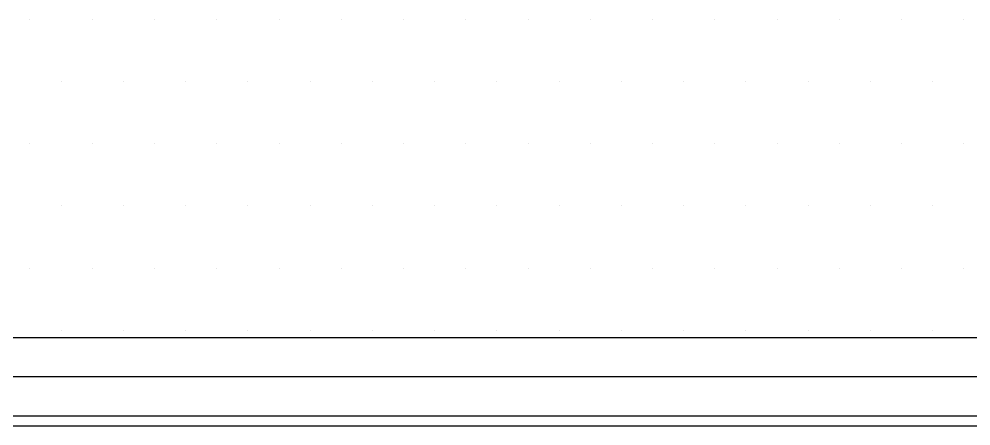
# Model space of a CAD drawing. Header units: millimetres. Extents: x 43168.9 to 43194.6, y -25545.1 to -25543.4.
# Drawn here: x 43175.45113 to 43175.49967, y -25544.46942 to -25544.44868 of the extents above; entities that cross this region are included whole.
import ezdxf

# ---------------------------------------------------------------- set-up
doc = ezdxf.new("R2010")
doc.units = ezdxf.units.MM
doc.header["$LTSCALE"] = 200
doc.linetypes.add('DASHDOT2', pattern=[0.5, 0.25, -0.125, 0, -0.125])
doc.linetypes.add('HIDDEN2', pattern=[0.1875, 0.125, -0.0625])
for name, color, linetype in [('aks_sgh', 5, 'DASHDOT2'), ('gor-3_sgh', 191, 'Continuous'), ('izd.tas.alt_sgh', 214, 'HIDDEN2'), ('siva_sgh', 145, 'Continuous'), ('tarama-zemin_sgh', 197, 'Continuous')]:
    doc.layers.add(name, color=color, linetype=linetype)

msp = doc.modelspace()

# ---------------------------------------------------------------- linework, layer by layer
at = {"layer": 'aks_sgh'}
msp.add_line((43175.80688, -25544.466919), (43175.004878, -25544.466919), dxfattribs=at)
at = {"layer": 'gor-3_sgh'}
for p, q in [((43175.50288, -25544.464919), (43175.40588, -25544.464919)), ((43175.50288, -25544.468919), (43175.40588, -25544.468919))]:
    msp.add_line(p, q, dxfattribs=at)
at = {"layer": 'izd.tas.alt_sgh'}
msp.add_line((43175.502879, -25544.468919), (43175.308879, -25544.468919), dxfattribs=at)
at = {"layer": 'siva_sgh'}
msp.add_line((43175.309379, -25544.469419), (43175.502379, -25544.469419), dxfattribs=at)
at = {"layer": 'tarama-zemin_sgh'}
for p, q in [((43175.451687, -25544.448675), (43175.451687, -25544.448675)), ((43175.454862, -25544.448675), (43175.454862, -25544.448675)), ((43175.458037, -25544.448675), (43175.458037, -25544.448675)), ((43175.461212, -25544.448675), (43175.461212, -25544.448675)), ((43175.464387, -25544.448675), (43175.464387, -25544.448675)), ((43175.467562, -25544.448675), (43175.467562, -25544.448675)), ((43175.470737, -25544.448675), (43175.470737, -25544.448675)), ((43175.473912, -25544.448675), (43175.473912, -25544.448675)), ((43175.477087, -25544.448675), (43175.477087, -25544.448675)), ((43175.480262, -25544.448675), (43175.480262, -25544.448675)), ((43175.483437, -25544.448675), (43175.483437, -25544.448675)), ((43175.486612, -25544.448675), (43175.486612, -25544.448675)), ((43175.489787, -25544.448675), (43175.489787, -25544.448675)), ((43175.492962, -25544.448675), (43175.492962, -25544.448675)), ((43175.496137, -25544.448675), (43175.496137, -25544.448675)), ((43175.499312, -25544.448675), (43175.499312, -25544.448675)), ((43175.453275, -25544.45185), (43175.453275, -25544.45185)), ((43175.45645, -25544.45185), (43175.45645, -25544.45185)), ((43175.459625, -25544.45185), (43175.459625, -25544.45185)), ((43175.4628, -25544.45185), (43175.4628, -25544.45185)), ((43175.465975, -25544.45185), (43175.465975, -25544.45185)), ((43175.46915, -25544.45185), (43175.46915, -25544.45185)), ((43175.472325, -25544.45185), (43175.472325, -25544.45185)), ((43175.4755, -25544.45185), (43175.4755, -25544.45185)), ((43175.478675, -25544.45185), (43175.478675, -25544.45185)), ((43175.48185, -25544.45185), (43175.48185, -25544.45185)), ((43175.485025, -25544.45185), (43175.485025, -25544.45185)), ((43175.4882, -25544.45185), (43175.4882, -25544.45185)), ((43175.491375, -25544.45185), (43175.491375, -25544.45185)), ((43175.49455, -25544.45185), (43175.49455, -25544.45185)), ((43175.497725, -25544.45185), (43175.497725, -25544.45185)), ((43175.451687, -25544.455025), (43175.451687, -25544.455025)), ((43175.454862, -25544.455025), (43175.454862, -25544.455025)), ((43175.458037, -25544.455025), (43175.458037, -25544.455025)), ((43175.461212, -25544.455025), (43175.461212, -25544.455025)), ((43175.464387, -25544.455025), (43175.464387, -25544.455025)), ((43175.467562, -25544.455025), (43175.467562, -25544.455025)), ((43175.470737, -25544.455025), (43175.470737, -25544.455025)), ((43175.473912, -25544.455025), (43175.473912, -25544.455025)), ((43175.477087, -25544.455025), (43175.477087, -25544.455025)), ((43175.480262, -25544.455025), (43175.480262, -25544.455025)), ((43175.483437, -25544.455025), (43175.483437, -25544.455025)), ((43175.486612, -25544.455025), (43175.486612, -25544.455025)), ((43175.489787, -25544.455025), (43175.489787, -25544.455025)), ((43175.492962, -25544.455025), (43175.492962, -25544.455025)), ((43175.496137, -25544.455025), (43175.496137, -25544.455025)), ((43175.499312, -25544.455025), (43175.499312, -25544.455025)), ((43175.453275, -25544.4582), (43175.453275, -25544.4582)), ((43175.45645, -25544.4582), (43175.45645, -25544.4582)), ((43175.459625, -25544.4582), (43175.459625, -25544.4582)), ((43175.4628, -25544.4582), (43175.4628, -25544.4582)), ((43175.465975, -25544.4582), (43175.465975, -25544.4582)), ((43175.46915, -25544.4582), (43175.46915, -25544.4582)), ((43175.472325, -25544.4582), (43175.472325, -25544.4582)), ((43175.4755, -25544.4582), (43175.4755, -25544.4582)), ((43175.478675, -25544.4582), (43175.478675, -25544.4582)), ((43175.48185, -25544.4582), (43175.48185, -25544.4582)), ((43175.485025, -25544.4582), (43175.485025, -25544.4582)), ((43175.4882, -25544.4582), (43175.4882, -25544.4582)), ((43175.491375, -25544.4582), (43175.491375, -25544.4582)), ((43175.49455, -25544.4582), (43175.49455, -25544.4582)), ((43175.497725, -25544.4582), (43175.497725, -25544.4582)), ((43175.451687, -25544.461375), (43175.451687, -25544.461375)), ((43175.454862, -25544.461375), (43175.454862, -25544.461375)), ((43175.458037, -25544.461375), (43175.458037, -25544.461375)), ((43175.461212, -25544.461375), (43175.461212, -25544.461375)), ((43175.464387, -25544.461375), (43175.464387, -25544.461375)), ((43175.467562, -25544.461375), (43175.467562, -25544.461375)), ((43175.470737, -25544.461375), (43175.470737, -25544.461375)), ((43175.473912, -25544.461375), (43175.473912, -25544.461375)), ((43175.477087, -25544.461375), (43175.477087, -25544.461375)), ((43175.480262, -25544.461375), (43175.480262, -25544.461375)), ((43175.483437, -25544.461375), (43175.483437, -25544.461375)), ((43175.486612, -25544.461375), (43175.486612, -25544.461375)), ((43175.489787, -25544.461375), (43175.489787, -25544.461375)), ((43175.492962, -25544.461375), (43175.492962, -25544.461375)), ((43175.496137, -25544.461375), (43175.496137, -25544.461375)), ((43175.499312, -25544.461375), (43175.499312, -25544.461375)), ((43175.453275, -25544.46455), (43175.453275, -25544.46455)), ((43175.45645, -25544.46455), (43175.45645, -25544.46455)), ((43175.459625, -25544.46455), (43175.459625, -25544.46455)), ((43175.4628, -25544.46455), (43175.4628, -25544.46455)), ((43175.465975, -25544.46455), (43175.465975, -25544.46455)), ((43175.46915, -25544.46455), (43175.46915, -25544.46455)), ((43175.472325, -25544.46455), (43175.472325, -25544.46455)), ((43175.4755, -25544.46455), (43175.4755, -25544.46455)), ((43175.478675, -25544.46455), (43175.478675, -25544.46455)), ((43175.48185, -25544.46455), (43175.48185, -25544.46455)), ((43175.485025, -25544.46455), (43175.485025, -25544.46455)), ((43175.4882, -25544.46455), (43175.4882, -25544.46455)), ((43175.491375, -25544.46455), (43175.491375, -25544.46455)), ((43175.49455, -25544.46455), (43175.49455, -25544.46455)), ((43175.497725, -25544.46455), (43175.497725, -25544.46455))]:
    msp.add_line(p, q, dxfattribs=at)

doc.saveas('drawing.dxf')
